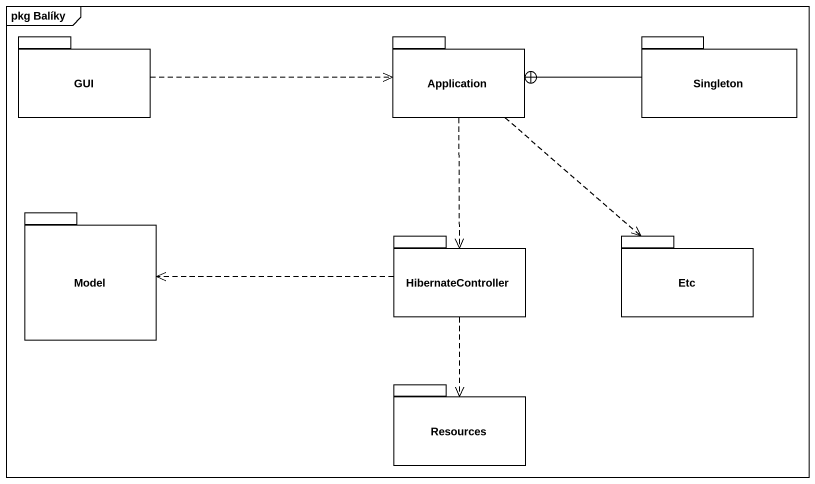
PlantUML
@startuml
mainframe pkg Balíky
package GUI {
}
package Application {
}
package Singleton {
}
package Model {
}
package HibernateController {
}
package Etc {
}
package Resources {
}
GUI .right.> Application
Application ..> HibernateController
Application ..> Etc
Singleton -left-+ Application
HibernateController .left.> Model
HibernateController ..> Resources
@enduml
